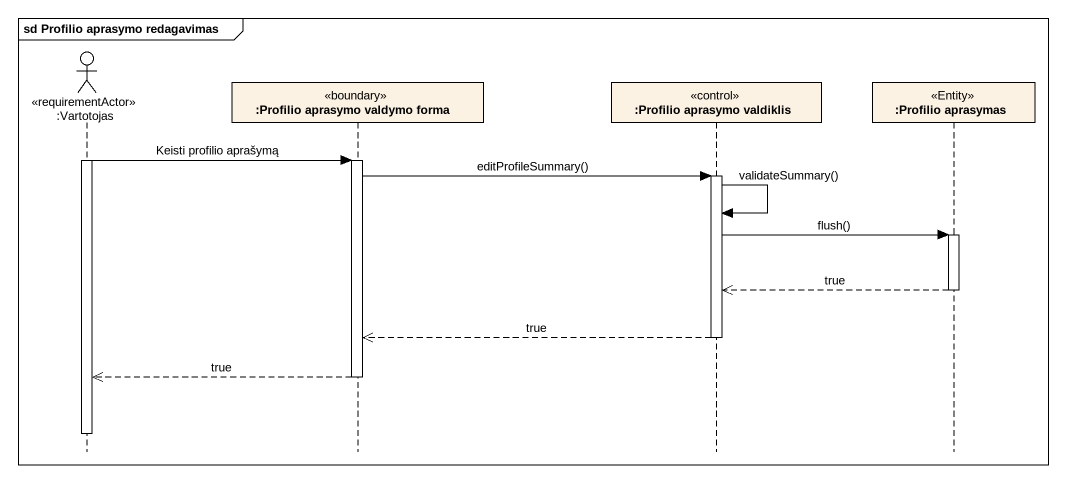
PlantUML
@startuml
mainframe sd Profilio aprasymo redagavimas
hide footbox
actor ":Vartotojas" as Vartotojas <<requirementActor>>
participant ":Profilio aprasymo valdymo forma" as Profilio_aprasymo_valdymo <<boundary>>
participant ":Profilio aprasymo valdiklis" as Profilio_aprasymo_valdiklis <<control>>
participant ":Profilio aprasymas" as Profilio_aprasymas <<Entity>>

activate Vartotojas
Vartotojas -> Profilio_aprasymo_valdymo : Keisti profilio aprašymą
activate Profilio_aprasymo_valdymo
Profilio_aprasymo_valdymo -> Profilio_aprasymo_valdiklis : editProfileSummary()
activate Profilio_aprasymo_valdiklis
Profilio_aprasymo_valdiklis -> Profilio_aprasymo_valdiklis : validateSummary()
Profilio_aprasymo_valdiklis -> Profilio_aprasymas : flush()
activate Profilio_aprasymas
Profilio_aprasymas -->> Profilio_aprasymo_valdiklis : true
deactivate Profilio_aprasymas
Profilio_aprasymo_valdiklis -->> Profilio_aprasymo_valdymo : true
deactivate Profilio_aprasymo_valdiklis
Profilio_aprasymo_valdymo -->> Vartotojas : true
deactivate Profilio_aprasymo_valdymo
deactivate Vartotojas
@enduml
